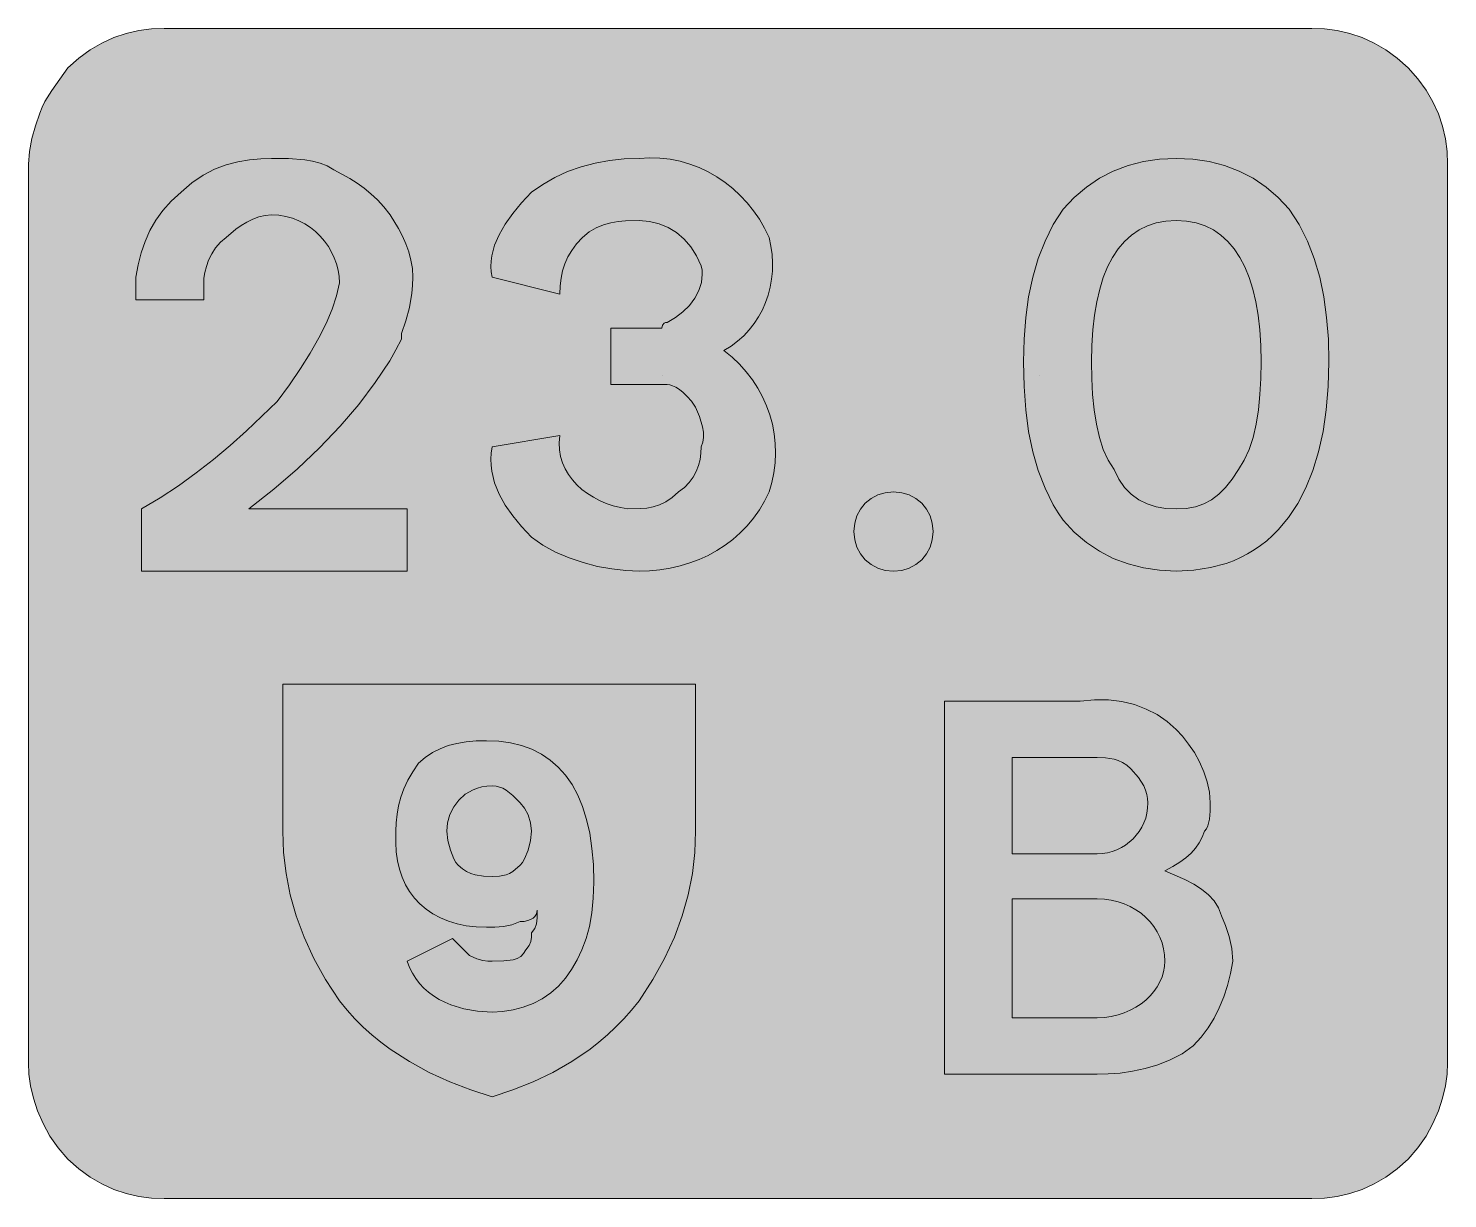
# Model space of a CAD drawing. Header units: metres. Extents: x 133 to 434, y 10 to 258.
import ezdxf

# ---------------------------------------------------------------- set-up
doc = ezdxf.new("R2010")
doc.units = ezdxf.units.M
for name, color, linetype, true_color in [('FILL_BLACK_000000', 7, 'Continuous', 0x000000), ('FILL_BLUE_0000FF', 7, 'Continuous', 0x0000ff), ('FILL_WHITE_FFFFFF', 7, 'Continuous', 0xffffff), ('FILL_YELLOW_FFFF00', 7, 'Continuous', 0xffff00), ('STROKE_WHITE_FFFFFF', 7, 'Continuous', 0xffffff)]:
    doc.layers.add(name, color=color, linetype=linetype, true_color=true_color)

msp = doc.modelspace()

# ---------------------------------------------------------------- hatches: boundary and pattern name
at = {"layer": 'FILL_BLACK_000000', "true_color": 0x000000}
h = msp.add_hatch(color=7, dxfattribs=at)
h.dxf.hatch_style = 1
h.paths.add_polyline_path([(226.35, 61.2), (227.94, 60.51), (229.2, 60.15), (230.23, 60.02), (231.15, 60), (233.63, 60.04), (235.65, 60.3), (236.49, 60.59), (237.23, 61.01), (237.84, 61.61), (238.35, 62.4), (239.04, 63.3), (239.4, 64.2), (239.53, 65.1), (239.55, 66), (240.24, 66.92), (240.6, 67.95), (240.73, 69.21), (240.75, 70.8), (240.69, 70.35), (240.53, 69.92), (240.24, 69.51), (239.85, 69.15), (239.34, 68.84), (238.73, 68.61), (237.99, 68.45), (237.15, 68.4), (235.35, 67.71), (233.55, 67.35), (231.75, 67.22), (229.95, 67.2), (227.76, 67.28), (225.68, 67.53), (223.72, 67.94), (221.89, 68.49), (220.18, 69.2), (218.6, 70.05), (217.16, 71.03), (215.85, 72.15), (214.68, 73.39), (213.66, 74.76), (212.79, 76.24), (212.06, 77.83), (211.49, 79.53), (211.08, 81.33), (210.83, 83.22), (210.75, 85.2), (210.75, 87.6), (210.81, 89.4), (210.99, 91.2), (211.32, 93), (211.8, 94.8), (212.45, 96.6), (213.28, 98.4), (214.31, 100.2), (215.55, 102), (216.96, 103.24), (218.48, 104.27), (220.11, 105.1), (221.85, 105.75), (223.71, 106.23), (225.68, 106.56), (227.76, 106.74), (229.95, 106.8), (232.58, 106.69), (235.06, 106.35), (237.4, 105.78), (239.59, 104.98), (241.62, 103.95), (243.49, 102.69), (245.2, 101.19), (246.75, 99.45), (248.13, 97.47), (249.33, 95.26), (250.36, 92.8), (251.21, 90.09), (251.88, 87.14), (252.36, 83.95), (252.65, 80.5), (252.75, 76.8), (252.64, 73.36), (252.32, 70.24), (251.8, 67.39), (251.1, 64.8), (250.23, 62.43), (249.21, 60.26), (248.04, 58.26), (246.75, 56.4), (245.29, 54.71), (243.64, 53.25), (241.81, 52.01), (239.85, 51), (237.77, 50.21), (235.61, 49.65), (233.4, 49.31), (231.15, 49.2), (228.06, 49.37), (225.13, 49.87), (222.4, 50.72), (221.12, 51.27), (219.9, 51.9), (218.75, 52.62), (217.69, 53.42), (216.7, 54.3), (215.79, 55.27), (214.98, 56.33), (214.27, 57.47), (213.66, 58.69), (213.15, 60), (222.75, 64.8), (226.35, 61.2)])
h.paths.add_polyline_path([(229.01, 96.98), (228.04, 96.73), (227.12, 96.37), (225.48, 95.43), (224.1, 94.2), (223.01, 92.75), (222.21, 91.12), (221.72, 89.39), (221.55, 87.6), (221.76, 85.63), (222.3, 83.55), (223.07, 81.69), (223.5, 80.96), (223.95, 80.4), (224.85, 79.61), (225.75, 79.01), (226.65, 78.59), (227.55, 78.3), (229.35, 78.04), (231.15, 78), (232.76, 78.04), (234.15, 78.3), (234.83, 78.59), (235.54, 79.01), (237.15, 80.4), (237.6, 80.96), (238.03, 81.69), (238.8, 83.55), (239.34, 85.63), (239.55, 87.6), (239.34, 89.38), (238.8, 91.05), (238.03, 92.49), (237.15, 93.6), (235.54, 95.17), (234.15, 96.3), (233.47, 96.69), (232.76, 96.97), (232, 97.14), (231.15, 97.2), (230.05, 97.14), (229.01, 96.98)], flags=16)
at = {"layer": 'FILL_BLUE_0000FF', "true_color": 0x0000ff}
h = msp.add_hatch(color=7, dxfattribs=at)
h.dxf.hatch_style = 1
h.paths.add_polyline_path([(405.15, 258), (407.85, 257.89), (410.53, 257.53), (413.19, 256.92), (415.8, 256.05), (418.36, 254.89), (420.84, 253.44), (423.25, 251.68), (425.55, 249.6), (427.63, 247.3), (429.39, 244.89), (430.84, 242.41), (432, 239.85), (432.87, 237.24), (433.48, 234.58), (433.84, 231.9), (433.95, 229.2), (433.95, 38.4), (433.84, 36.05), (433.48, 33.52), (432.87, 30.89), (432, 28.2), (430.84, 25.51), (429.39, 22.87), (427.63, 20.35), (425.55, 18), (423.25, 15.92), (420.84, 14.16), (418.36, 12.71), (415.8, 11.55), (413.19, 10.68), (410.53, 10.07), (407.85, 9.71), (405.15, 9.6), (161.55, 9.6), (158.85, 9.71), (156.17, 10.07), (153.51, 10.68), (150.9, 11.55), (148.34, 12.71), (145.86, 14.16), (143.45, 15.92), (141.15, 18), (139.07, 20.35), (137.31, 22.87), (135.86, 25.51), (134.7, 28.2), (133.83, 30.89), (133.22, 33.52), (132.86, 36.05), (132.75, 38.4), (132.75, 229.2), (132.96, 231.9), (133.5, 234.6), (134.27, 237.3), (135.15, 240), (135.65, 241.3), (136.26, 242.51), (137.7, 244.8), (141.15, 249.6), (143.45, 251.68), (145.86, 253.44), (148.34, 254.89), (150.9, 256.05), (153.51, 256.92), (156.17, 257.53), (158.85, 257.89), (161.55, 258), (405.15, 258)])
at = {"layer": 'FILL_WHITE_FFFFFF', "true_color": 0xffffff}
h = msp.add_hatch(color=7, dxfattribs=at)
h.dxf.hatch_style = 1
h.paths.add_polyline_path([(155.55, 200.4), (155.55, 205.2), (156.06, 207.84), (156.71, 210.37), (157.53, 212.79), (158.55, 215.1), (159.79, 217.29), (161.29, 219.37), (163.06, 221.34), (165.15, 223.2), (167.45, 225.23), (169.84, 226.86), (172.28, 228.11), (174.75, 229.05), (177.22, 229.7), (179.66, 230.12), (182.05, 230.34), (184.35, 230.4), (187.93, 230.36), (191.4, 230.1), (193.06, 229.81), (194.64, 229.39), (196.15, 228.79), (197.55, 228), (200.94, 226.16), (202.51, 225.17), (204, 224.1), (205.44, 222.91), (206.83, 221.59), (208.2, 220.09), (209.55, 218.4), (211.31, 215.49), (212.12, 213.91), (212.85, 212.25), (213.46, 210.54), (213.94, 208.78), (214.24, 207), (214.35, 205.2), (214.3, 203.45), (214.14, 201.81), (213.6, 198.75), (212.83, 195.92), (211.95, 193.2), (211.95, 192), (210.76, 189.74), (209.43, 187.45), (206.38, 182.83), (202.86, 178.18), (198.9, 173.55), (194.55, 168.97), (189.84, 164.49), (184.83, 160.16), (179.55, 156), (213.15, 156), (213.15, 142.8), (156.75, 142.8), (156.75, 156), (160.74, 158.36), (164.63, 160.91), (168.39, 163.64), (172.05, 166.5), (175.59, 169.48), (179.03, 172.54), (185.55, 178.8), (188.14, 182.34), (190.48, 185.77), (192.57, 189.09), (194.4, 192.3), (195.94, 195.39), (197.19, 198.37), (198.13, 201.24), (198.75, 204), (198.68, 205.35), (198.48, 206.69), (198.14, 208), (197.68, 209.29), (197.1, 210.53), (196.41, 211.72), (195.61, 212.85), (194.7, 213.9), (193.7, 214.87), (192.6, 215.74), (191.41, 216.51), (190.14, 217.16), (188.8, 217.69), (187.38, 218.08), (185.9, 218.32), (184.35, 218.4), (183, 218.29), (181.67, 217.99), (180.36, 217.51), (179.1, 216.9), (177.89, 216.17), (176.76, 215.36), (174.75, 213.6), (173.51, 212.6), (172.48, 211.42), (171.65, 210.14), (171, 208.8), (170.52, 207.46), (170.19, 206.17), (170.01, 205), (169.95, 204), (169.95, 200.4), (155.55, 200.4)])
h = msp.add_hatch(color=7, dxfattribs=at)
h.dxf.hatch_style = 1
h.paths.add_polyline_path([(256.35, 182.4), (256.35, 194.4), (265.95, 194.4), (267.15, 194.4), (267.3, 195), (267.66, 195.41), (267.95, 195.55), (268.35, 195.6), (270.09, 196.61), (271.67, 197.81), (273.05, 199.19), (274.2, 200.7), (275.06, 202.33), (275.61, 204.04), (275.78, 205.8), (275.72, 206.7), (275.55, 207.6), (274.54, 209.74), (273.32, 211.63), (271.9, 213.27), (270.3, 214.65), (268.53, 215.74), (266.61, 216.54), (264.54, 217.03), (262.35, 217.2), (259.46, 217.14), (257.92, 217.01), (256.35, 216.75), (254.78, 216.32), (253.24, 215.68), (251.75, 214.79), (250.35, 213.6), (249.11, 212.25), (248.08, 210.88), (247.25, 209.49), (246.6, 208.05), (246.12, 206.56), (245.79, 204.99), (245.61, 203.35), (245.55, 201.6), (231.15, 205.2), (230.98, 206.32), (230.92, 207.45), (230.97, 208.57), (231.11, 209.7), (231.7, 211.95), (232.65, 214.2), (233.94, 216.45), (235.54, 218.7), (237.42, 220.95), (239.55, 223.2), (241.91, 224.89), (244.46, 226.35), (247.19, 227.59), (250.05, 228.6), (253.03, 229.39), (256.09, 229.95), (259.2, 230.29), (262.35, 230.4), (264.58, 230.53), (266.78, 230.47), (268.94, 230.22), (271.05, 229.8), (273.1, 229.21), (275.09, 228.46), (277.01, 227.55), (278.85, 226.5), (280.61, 225.31), (282.27, 223.98), (283.84, 222.52), (285.3, 220.95), (286.65, 219.26), (287.88, 217.47), (288.98, 215.58), (289.95, 213.6), (290.33, 211.8), (290.57, 210.01), (290.68, 208.23), (290.64, 206.47), (290.48, 204.75), (290.18, 203.05), (289.76, 201.4), (289.2, 199.8), (288.52, 198.25), (287.71, 196.77), (286.78, 195.36), (285.73, 194.02), (284.56, 192.77), (283.27, 191.62), (281.87, 190.56), (280.35, 189.6), (282.08, 188.2), (283.67, 186.69), (285.11, 185.08), (286.41, 183.39), (287.56, 181.63), (288.56, 179.79), (289.4, 177.9), (290.1, 175.95), (290.64, 173.96), (291.03, 171.94), (291.25, 169.89), (291.32, 167.83), (291.22, 165.76), (290.96, 163.69), (290.54, 161.64), (289.95, 159.6), (288.98, 157.63), (287.88, 155.78), (286.65, 154.04), (285.3, 152.42), (283.84, 150.92), (282.27, 149.54), (280.61, 148.28), (278.85, 147.15), (277.01, 146.14), (275.09, 145.27), (273.1, 144.52), (271.05, 143.91), (268.94, 143.42), (266.78, 143.08), (264.58, 142.87), (262.35, 142.8), (259.55, 142.91), (256.59, 143.25), (253.55, 143.81), (250.5, 144.6), (247.5, 145.61), (244.63, 146.85), (241.96, 148.31), (239.55, 150), (237.42, 152.25), (235.54, 154.52), (233.94, 156.81), (232.65, 159.15), (231.7, 161.54), (231.11, 164.01), (230.97, 165.27), (230.92, 166.55), (230.98, 167.86), (231.15, 169.2), (245.55, 171.6), (245.42, 170.05), (245.48, 168.57), (245.71, 167.14), (246.11, 165.79), (246.67, 164.5), (247.36, 163.29), (248.2, 162.15), (249.15, 161.1), (250.22, 160.13), (251.39, 159.25), (252.65, 158.46), (253.99, 157.76), (255.4, 157.17), (256.87, 156.67), (258.39, 156.28), (259.95, 156), (262.65, 156.06), (264, 156.19), (265.35, 156.45), (266.7, 156.88), (268.05, 157.52), (269.4, 158.41), (270.75, 159.6), (271.99, 160.55), (273.02, 161.61), (273.85, 162.74), (274.5, 163.95), (274.98, 165.21), (275.31, 166.52), (275.49, 167.85), (275.55, 169.2), (275.89, 170.15), (276.04, 171.19), (276.01, 172.28), (275.85, 173.4), (275.21, 175.61), (274.35, 177.6), (273.45, 178.84), (272.57, 179.87), (271.71, 180.7), (270.9, 181.35), (270.14, 181.83), (269.46, 182.16), (268.85, 182.34), (268.35, 182.4), (256.35, 182.4)])
h = msp.add_hatch(color=7, dxfattribs=at)
h.dxf.hatch_style = 1
h.paths.add_polyline_path([(344.42, 196.65), (345.03, 201.04), (345.9, 205.2), (347.06, 209.14), (348.51, 212.85), (350.27, 216.34), (352.35, 219.6), (354.71, 222.13), (357.28, 224.32), (360.05, 226.18), (363, 227.7), (366.12, 228.88), (369.39, 229.72), (372.81, 230.23), (376.35, 230.4), (379.89, 230.23), (383.31, 229.72), (386.58, 228.88), (389.7, 227.7), (392.65, 226.18), (395.42, 224.32), (397.99, 222.13), (400.35, 219.6), (402.43, 216.34), (404.19, 212.85), (405.64, 209.14), (406.8, 205.2), (407.67, 201.04), (408.28, 196.65), (408.64, 192.04), (408.75, 187.2), (408.61, 181.96), (408.19, 177.02), (407.51, 172.41), (406.56, 168.11), (405.34, 164.14), (403.88, 160.5), (402.16, 157.18), (400.2, 154.2), (398, 151.56), (396.81, 150.36), (395.57, 149.25), (394.26, 148.23), (392.9, 147.3), (391.49, 146.45), (390.02, 145.69), (388.49, 145.01), (386.92, 144.43), (383.6, 143.53), (380.08, 142.98), (376.35, 142.8), (372.81, 142.97), (369.39, 143.47), (366.12, 144.32), (363, 145.5), (360.05, 147.02), (357.28, 148.87), (354.71, 151.07), (352.35, 153.6), (351.27, 155.2), (350.27, 156.86), (348.51, 160.37), (347.06, 164.13), (345.9, 168.15), (345.03, 172.46), (344.42, 177.06), (344.06, 181.97), (343.95, 187.2), (344.06, 192.04), (344.42, 196.65)])
h.paths.add_polyline_path([(380.44, 156.47), (382.21, 157.08), (383.85, 157.95), (385.37, 159.11), (386.81, 160.56), (388.2, 162.32), (389.55, 164.4), (390.79, 166.36), (391.82, 168.64), (392.65, 171.19), (393.3, 174), (393.78, 177.03), (394.11, 180.26), (394.29, 183.66), (394.35, 187.2), (394.28, 190.7), (394.07, 194), (393.72, 197.1), (393.23, 199.99), (392.59, 202.67), (391.82, 205.13), (390.9, 207.38), (389.85, 209.4), (388.65, 211.2), (387.32, 212.77), (385.84, 214.11), (384.23, 215.21), (382.47, 216.08), (380.57, 216.7), (378.53, 217.07), (376.35, 217.2), (374.17, 217.07), (372.13, 216.7), (370.23, 216.08), (368.48, 215.21), (366.86, 214.11), (365.38, 212.77), (364.05, 211.2), (362.85, 209.4), (361.8, 207.38), (360.88, 205.13), (360.11, 202.67), (359.48, 199.99), (358.98, 197.1), (358.63, 194), (358.42, 190.7), (358.35, 187.2), (358.41, 183.66), (358.59, 180.26), (358.92, 177.03), (359.4, 174), (360.05, 171.19), (360.88, 168.64), (361.91, 166.36), (363.15, 164.4), (364.16, 162.32), (365.38, 160.56), (366.8, 159.11), (368.4, 157.95), (370.17, 157.08), (372.09, 156.47), (374.16, 156.11), (376.35, 156), (378.49, 156.11), (380.44, 156.47)], flags=16)
h = msp.add_hatch(color=7, dxfattribs=at)
h.dxf.hatch_style = 1
h.paths.add_polyline_path([(324.59, 149.46), (324.11, 147.86), (323.36, 146.43), (322.35, 145.2), (321.12, 144.19), (319.69, 143.44), (318.09, 142.96), (316.35, 142.8), (314.61, 142.96), (313.01, 143.44), (311.58, 144.19), (310.35, 145.2), (309.34, 146.43), (308.59, 147.86), (308.11, 149.46), (307.95, 151.2), (308.11, 152.94), (308.59, 154.54), (309.34, 155.97), (310.35, 157.2), (311.58, 158.21), (313.01, 158.96), (314.61, 159.44), (316.35, 159.6), (318.09, 159.44), (319.69, 158.96), (321.12, 158.21), (322.35, 157.2), (323.36, 155.97), (324.11, 154.54), (324.59, 152.94), (324.75, 151.2), (324.59, 149.46)])
h = msp.add_hatch(color=7, dxfattribs=at)
h.dxf.hatch_style = 1
h.paths.add_polyline_path([(381.75, 75.3), (383.21, 74.11), (384.41, 72.79), (385.34, 71.29), (385.95, 69.6), (386.83, 67.59), (387.6, 65.25), (388.14, 62.68), (388.35, 60), (387.84, 57.36), (387.21, 54.82), (386.43, 52.41), (385.5, 50.1), (384.4, 47.91), (383.12, 45.82), (381.64, 43.86), (379.95, 42), (377.6, 40.36), (375.08, 39.04), (372.44, 37.99), (369.75, 37.2), (367.06, 36.63), (364.43, 36.26), (361.9, 36.06), (359.55, 36), (327.15, 36), (327.15, 115.2), (355.95, 115.2), (359.04, 115.48), (362.01, 115.44), (364.83, 115.09), (367.5, 114.45), (370, 113.52), (372.32, 112.33), (374.44, 110.89), (376.35, 109.2), (377.69, 107.74), (378.99, 106.09), (380.21, 104.26), (381.3, 102.3), (382.22, 100.22), (382.93, 98.06), (383.39, 95.85), (383.55, 93.6), (383.53, 91.82), (383.4, 90.15), (383.04, 88.71), (382.75, 88.1), (382.35, 87.6), (381.84, 86.3), (381.21, 85.11), (380.43, 83.99), (379.5, 82.95), (378.4, 81.96), (377.12, 81.02), (375.64, 80.1), (373.95, 79.2), (378.19, 77.36), (380.07, 76.37), (381.75, 75.3)])
h.paths.add_polyline_path([(361.74, 83.02), (362.77, 83.28), (363.77, 83.64), (364.71, 84.1), (365.6, 84.64), (367.2, 85.95), (368.51, 87.55), (369.05, 88.44), (369.51, 89.38), (369.87, 90.38), (370.13, 91.41), (370.29, 92.49), (370.35, 93.6), (370.29, 94.5), (370.13, 95.4), (369.84, 96.3), (369.45, 97.2), (368.33, 99), (366.75, 100.8), (365.85, 101.59), (364.95, 102.19), (364.05, 102.61), (363.15, 102.9), (361.35, 103.16), (359.55, 103.2), (341.55, 103.2), (341.55, 82.8), (359.55, 82.8), (360.66, 82.86), (361.74, 83.02)], flags=16)
h.paths.add_polyline_path([(362.58, 48.27), (364, 48.59), (365.34, 49.03), (366.61, 49.57), (367.8, 50.21), (368.9, 50.94), (369.9, 51.75), (370.81, 52.63), (371.61, 53.57), (372.3, 54.56), (372.88, 55.59), (373.34, 56.66), (373.68, 57.76), (373.88, 58.88), (373.95, 60), (373.88, 61.33), (373.68, 62.63), (373.34, 63.89), (372.88, 65.1), (372.3, 66.25), (371.61, 67.34), (370.81, 68.36), (369.9, 69.3), (368.9, 70.16), (367.8, 70.92), (366.61, 71.59), (365.34, 72.15), (364, 72.6), (362.58, 72.93), (361.1, 73.13), (359.55, 73.2), (341.55, 73.2), (341.55, 48), (359.55, 48), (361.1, 48.07), (362.58, 48.27)], flags=16)
at = {"layer": 'FILL_YELLOW_FFFF00', "true_color": 0xffff00}
h = msp.add_hatch(color=7, dxfattribs=at)
h.dxf.hatch_style = 1
h.paths.add_polyline_path([(226.66, 32.67), (222.21, 34.39), (217.84, 36.39), (213.6, 38.7), (209.53, 41.35), (207.57, 42.81), (205.67, 44.36), (203.83, 46.02), (202.06, 47.77), (200.37, 49.63), (198.75, 51.6), (195.82, 56.1), (193.33, 60.6), (191.26, 65.1), (189.6, 69.6), (188.33, 74.1), (187.44, 78.6), (186.92, 83.1), (186.75, 87.6), (186.75, 118.8), (274.35, 118.8), (274.35, 87.6), (274.18, 83.1), (273.66, 78.6), (272.77, 74.1), (271.5, 69.6), (269.84, 65.1), (267.77, 60.6), (265.28, 56.1), (262.35, 51.6), (260.75, 49.63), (259.09, 47.77), (257.38, 46.02), (255.62, 44.36), (253.81, 42.81), (251.95, 41.35), (248.1, 38.7), (244.08, 36.39), (239.91, 34.39), (235.59, 32.67), (231.15, 31.2), (226.66, 32.67)])

# ---------------------------------------------------------------- linework, layer by layer
at = {"layer": 'FILL_BLACK_000000', "lineweight": 0, "true_color": 0x000000}
for points in [[(226.35, 61.2), (227.94, 60.51), (229.2, 60.15), (230.23, 60.02), (231.15, 60), (233.63, 60.04), (235.65, 60.3), (236.49, 60.59), (237.23, 61.01), (237.84, 61.61), (238.35, 62.4), (239.04, 63.3), (239.4, 64.2), (239.53, 65.1), (239.55, 66), (240.24, 66.92), (240.6, 67.95), (240.73, 69.21), (240.75, 70.8), (240.69, 70.35), (240.53, 69.92), (240.24, 69.51), (239.85, 69.15), (239.34, 68.84), (238.73, 68.61), (237.99, 68.45), (237.15, 68.4), (235.35, 67.71), (233.55, 67.35), (231.75, 67.22), (229.95, 67.2), (227.76, 67.28), (225.68, 67.53), (223.72, 67.94), (221.89, 68.49), (220.18, 69.2), (218.6, 70.05), (217.16, 71.03), (215.85, 72.15), (214.68, 73.39), (213.66, 74.76), (212.79, 76.24), (212.06, 77.83), (211.49, 79.53), (211.08, 81.33), (210.83, 83.22), (210.75, 85.2), (210.75, 87.6), (210.81, 89.4), (210.99, 91.2), (211.32, 93), (211.8, 94.8), (212.45, 96.6), (213.28, 98.4), (214.31, 100.2), (215.55, 102), (216.96, 103.24), (218.48, 104.27), (220.11, 105.1), (221.85, 105.75), (223.71, 106.23), (225.68, 106.56), (227.76, 106.74), (229.95, 106.8), (232.58, 106.69), (235.06, 106.35), (237.4, 105.78), (239.59, 104.98), (241.62, 103.95), (243.49, 102.69), (245.2, 101.19), (246.75, 99.45), (248.13, 97.47), (249.33, 95.26), (250.36, 92.8), (251.21, 90.09), (251.88, 87.14), (252.36, 83.95), (252.65, 80.5), (252.75, 76.8), (252.64, 73.36), (252.32, 70.24), (251.8, 67.39), (251.1, 64.8), (250.23, 62.43), (249.21, 60.26), (248.04, 58.26), (246.75, 56.4), (245.29, 54.71), (243.64, 53.25), (241.81, 52.01), (239.85, 51), (237.77, 50.21), (235.61, 49.65), (233.4, 49.31), (231.15, 49.2), (228.06, 49.37), (225.13, 49.87), (222.4, 50.72), (221.12, 51.27), (219.9, 51.9), (218.75, 52.62), (217.69, 53.42), (216.7, 54.3), (215.79, 55.27), (214.98, 56.33), (214.27, 57.47), (213.66, 58.69), (213.15, 60), (222.75, 64.8)], [(229.01, 96.98), (228.04, 96.73), (227.12, 96.37), (225.48, 95.43), (224.1, 94.2), (223.01, 92.75), (222.21, 91.12), (221.72, 89.39), (221.55, 87.6), (221.76, 85.63), (222.3, 83.55), (223.07, 81.69), (223.5, 80.96), (223.95, 80.4), (224.85, 79.61), (225.75, 79.01), (226.65, 78.59), (227.55, 78.3), (229.35, 78.04), (231.15, 78), (232.76, 78.04), (234.15, 78.3), (234.83, 78.59), (235.54, 79.01), (237.15, 80.4), (237.6, 80.96), (238.03, 81.69), (238.8, 83.55), (239.34, 85.63), (239.55, 87.6), (239.34, 89.38), (238.8, 91.05), (238.03, 92.49), (237.15, 93.6), (235.54, 95.17), (234.15, 96.3), (233.47, 96.69), (232.76, 96.97), (232, 97.14), (231.15, 97.2), (230.05, 97.14)]]:
    msp.add_lwpolyline(points, close=True, dxfattribs=at)
at = {"layer": 'FILL_BLUE_0000FF', "lineweight": 0, "true_color": 0x0000ff}
msp.add_lwpolyline([(405.15, 258), (407.85, 257.89), (410.53, 257.53), (413.19, 256.92), (415.8, 256.05), (418.36, 254.89), (420.84, 253.44), (423.25, 251.68), (425.55, 249.6), (427.63, 247.3), (429.39, 244.89), (430.84, 242.41), (432, 239.85), (432.87, 237.24), (433.48, 234.58), (433.84, 231.9), (433.95, 229.2), (433.95, 38.4), (433.84, 36.05), (433.48, 33.52), (432.87, 30.89), (432, 28.2), (430.84, 25.51), (429.39, 22.87), (427.63, 20.35), (425.55, 18), (423.25, 15.92), (420.84, 14.16), (418.36, 12.71), (415.8, 11.55), (413.19, 10.68), (410.53, 10.07), (407.85, 9.71), (405.15, 9.6), (161.55, 9.6), (158.85, 9.71), (156.17, 10.07), (153.51, 10.68), (150.9, 11.55), (148.34, 12.71), (145.86, 14.16), (143.45, 15.92), (141.15, 18), (139.07, 20.35), (137.31, 22.87), (135.86, 25.51), (134.7, 28.2), (133.83, 30.89), (133.22, 33.52), (132.86, 36.05), (132.75, 38.4), (132.75, 229.2), (132.96, 231.9), (133.5, 234.6), (134.27, 237.3), (135.15, 240), (135.65, 241.3), (136.26, 242.51), (137.7, 244.8), (141.15, 249.6), (143.45, 251.68), (145.86, 253.44), (148.34, 254.89), (150.9, 256.05), (153.51, 256.92), (156.17, 257.53), (158.85, 257.89), (161.55, 258)], close=True, dxfattribs=at)
at = {"layer": 'FILL_WHITE_FFFFFF', "lineweight": 0, "true_color": 0xffffff}
for points in [[(155.55, 200.4), (155.55, 205.2), (156.06, 207.84), (156.71, 210.37), (157.53, 212.79), (158.55, 215.1), (159.79, 217.29), (161.29, 219.37), (163.06, 221.34), (165.15, 223.2), (167.45, 225.23), (169.84, 226.86), (172.28, 228.11), (174.75, 229.05), (177.22, 229.7), (179.66, 230.12), (182.05, 230.34), (184.35, 230.4), (187.93, 230.36), (191.4, 230.1), (193.06, 229.81), (194.64, 229.39), (196.15, 228.79), (197.55, 228), (200.94, 226.16), (202.51, 225.17), (204, 224.1), (205.44, 222.91), (206.83, 221.59), (208.2, 220.09), (209.55, 218.4), (211.31, 215.49), (212.12, 213.91), (212.85, 212.25), (213.46, 210.54), (213.94, 208.78), (214.24, 207), (214.35, 205.2), (214.3, 203.45), (214.14, 201.81), (213.6, 198.75), (212.83, 195.92), (211.95, 193.2), (211.95, 192), (210.76, 189.74), (209.43, 187.45), (206.38, 182.83), (202.86, 178.18), (198.9, 173.55), (194.55, 168.97), (189.84, 164.49), (184.83, 160.16), (179.55, 156), (213.15, 156), (213.15, 142.8), (156.75, 142.8), (156.75, 156), (160.74, 158.36), (164.63, 160.91), (168.39, 163.64), (172.05, 166.5), (175.59, 169.48), (179.03, 172.54), (185.55, 178.8), (188.14, 182.34), (190.48, 185.77), (192.57, 189.09), (194.4, 192.3), (195.94, 195.39), (197.19, 198.37), (198.13, 201.24), (198.75, 204), (198.68, 205.35), (198.48, 206.69), (198.14, 208), (197.68, 209.29), (197.1, 210.53), (196.41, 211.72), (195.61, 212.85), (194.7, 213.9), (193.7, 214.87), (192.6, 215.74), (191.41, 216.51), (190.14, 217.16), (188.8, 217.69), (187.38, 218.08), (185.9, 218.32), (184.35, 218.4), (183, 218.29), (181.67, 217.99), (180.36, 217.51), (179.1, 216.9), (177.89, 216.17), (176.76, 215.36), (174.75, 213.6), (173.51, 212.6), (172.48, 211.42), (171.65, 210.14), (171, 208.8), (170.52, 207.46), (170.19, 206.17), (170.01, 205), (169.95, 204), (169.95, 200.4)], [(256.35, 182.4), (256.35, 194.4), (265.95, 194.4), (267.15, 194.4), (267.3, 195), (267.66, 195.41), (267.95, 195.55), (268.35, 195.6), (270.09, 196.61), (271.67, 197.81), (273.05, 199.19), (274.2, 200.7), (275.06, 202.33), (275.61, 204.04), (275.78, 205.8), (275.72, 206.7), (275.55, 207.6), (274.54, 209.74), (273.32, 211.63), (271.9, 213.27), (270.3, 214.65), (268.53, 215.74), (266.61, 216.54), (264.54, 217.03), (262.35, 217.2), (259.46, 217.14), (257.92, 217.01), (256.35, 216.75), (254.78, 216.32), (253.24, 215.68), (251.75, 214.79), (250.35, 213.6), (249.11, 212.25), (248.08, 210.88), (247.25, 209.49), (246.6, 208.05), (246.12, 206.56), (245.79, 204.99), (245.61, 203.35), (245.55, 201.6), (231.15, 205.2), (230.98, 206.32), (230.92, 207.45), (230.97, 208.57), (231.11, 209.7), (231.7, 211.95), (232.65, 214.2), (233.94, 216.45), (235.54, 218.7), (237.42, 220.95), (239.55, 223.2), (241.91, 224.89), (244.46, 226.35), (247.19, 227.59), (250.05, 228.6), (253.03, 229.39), (256.09, 229.95), (259.2, 230.29), (262.35, 230.4), (264.58, 230.53), (266.78, 230.47), (268.94, 230.22), (271.05, 229.8), (273.1, 229.21), (275.09, 228.46), (277.01, 227.55), (278.85, 226.5), (280.61, 225.31), (282.27, 223.98), (283.84, 222.52), (285.3, 220.95), (286.65, 219.26), (287.88, 217.47), (288.98, 215.58), (289.95, 213.6), (290.33, 211.8), (290.57, 210.01), (290.68, 208.23), (290.64, 206.47), (290.48, 204.75), (290.18, 203.05), (289.76, 201.4), (289.2, 199.8), (288.52, 198.25), (287.71, 196.77), (286.78, 195.36), (285.73, 194.02), (284.56, 192.77), (283.27, 191.62), (281.87, 190.56), (280.35, 189.6), (282.08, 188.2), (283.67, 186.69), (285.11, 185.08), (286.41, 183.39), (287.56, 181.63), (288.56, 179.79), (289.4, 177.9), (290.1, 175.95), (290.64, 173.96), (291.03, 171.94), (291.25, 169.89), (291.32, 167.83), (291.22, 165.76), (290.96, 163.69), (290.54, 161.64), (289.95, 159.6), (288.98, 157.63), (287.88, 155.78), (286.65, 154.04), (285.3, 152.42), (283.84, 150.92), (282.27, 149.54), (280.61, 148.28), (278.85, 147.15), (277.01, 146.14), (275.09, 145.27), (273.1, 144.52), (271.05, 143.91), (268.94, 143.42), (266.78, 143.08), (264.58, 142.87), (262.35, 142.8), (259.55, 142.91), (256.59, 143.25), (253.55, 143.81), (250.5, 144.6), (247.5, 145.61), (244.63, 146.85), (241.96, 148.31), (239.55, 150), (237.42, 152.25), (235.54, 154.52), (233.94, 156.81), (232.65, 159.15), (231.7, 161.54), (231.11, 164.01), (230.97, 165.27), (230.92, 166.55), (230.98, 167.86), (231.15, 169.2), (245.55, 171.6), (245.42, 170.05), (245.48, 168.57), (245.71, 167.14), (246.11, 165.79), (246.67, 164.5), (247.36, 163.29), (248.2, 162.15), (249.15, 161.1), (250.22, 160.13), (251.39, 159.25), (252.65, 158.46), (253.99, 157.76), (255.4, 157.17), (256.87, 156.67), (258.39, 156.28), (259.95, 156), (262.65, 156.06), (264, 156.19), (265.35, 156.45), (266.7, 156.88), (268.05, 157.52), (269.4, 158.41), (270.75, 159.6), (271.99, 160.55), (273.02, 161.61), (273.85, 162.74), (274.5, 163.95), (274.98, 165.21), (275.31, 166.52), (275.49, 167.85), (275.55, 169.2), (275.89, 170.15), (276.04, 171.19), (276.01, 172.28), (275.85, 173.4), (275.21, 175.61), (274.35, 177.6), (273.45, 178.84), (272.57, 179.87), (271.71, 180.7), (270.9, 181.35), (270.14, 181.83), (269.46, 182.16), (268.85, 182.34), (268.35, 182.4)], [(344.42, 196.65), (345.03, 201.04), (345.9, 205.2), (347.06, 209.14), (348.51, 212.85), (350.27, 216.34), (352.35, 219.6), (354.71, 222.13), (357.28, 224.32), (360.05, 226.18), (363, 227.7), (366.12, 228.88), (369.39, 229.72), (372.81, 230.23), (376.35, 230.4), (379.89, 230.23), (383.31, 229.72), (386.58, 228.88), (389.7, 227.7), (392.65, 226.18), (395.42, 224.32), (397.99, 222.13), (400.35, 219.6), (402.43, 216.34), (404.19, 212.85), (405.64, 209.14), (406.8, 205.2), (407.67, 201.04), (408.28, 196.65), (408.64, 192.04), (408.75, 187.2), (408.61, 181.96), (408.19, 177.02), (407.51, 172.41), (406.56, 168.11), (405.34, 164.14), (403.88, 160.5), (402.16, 157.18), (400.2, 154.2), (398, 151.56), (396.81, 150.36), (395.57, 149.25), (394.26, 148.23), (392.9, 147.3), (391.49, 146.45), (390.02, 145.69), (388.49, 145.01), (386.92, 144.43), (383.6, 143.53), (380.08, 142.98), (376.35, 142.8), (372.81, 142.97), (369.39, 143.47), (366.12, 144.32), (363, 145.5), (360.05, 147.02), (357.28, 148.87), (354.71, 151.07), (352.35, 153.6), (351.27, 155.2), (350.27, 156.86), (348.51, 160.37), (347.06, 164.13), (345.9, 168.15), (345.03, 172.46), (344.42, 177.06), (344.06, 181.97), (343.95, 187.2), (344.06, 192.04)], [(380.44, 156.47), (382.21, 157.08), (383.85, 157.95), (385.37, 159.11), (386.81, 160.56), (388.2, 162.32), (389.55, 164.4), (390.79, 166.36), (391.82, 168.64), (392.65, 171.19), (393.3, 174), (393.78, 177.03), (394.11, 180.26), (394.29, 183.66), (394.35, 187.2), (394.28, 190.7), (394.07, 194), (393.72, 197.1), (393.23, 199.99), (392.59, 202.67), (391.82, 205.13), (390.9, 207.38), (389.85, 209.4), (388.65, 211.2), (387.32, 212.77), (385.84, 214.11), (384.23, 215.21), (382.47, 216.08), (380.57, 216.7), (378.53, 217.07), (376.35, 217.2), (374.17, 217.07), (372.13, 216.7), (370.23, 216.08), (368.48, 215.21), (366.86, 214.11), (365.38, 212.77), (364.05, 211.2), (362.85, 209.4), (361.8, 207.38), (360.88, 205.13), (360.11, 202.67), (359.48, 199.99), (358.98, 197.1), (358.63, 194), (358.42, 190.7), (358.35, 187.2), (358.41, 183.66), (358.59, 180.26), (358.92, 177.03), (359.4, 174), (360.05, 171.19), (360.88, 168.64), (361.91, 166.36), (363.15, 164.4), (364.16, 162.32), (365.38, 160.56), (366.8, 159.11), (368.4, 157.95), (370.17, 157.08), (372.09, 156.47), (374.16, 156.11), (376.35, 156), (378.49, 156.11)], [(324.59, 149.46), (324.11, 147.86), (323.36, 146.43), (322.35, 145.2), (321.12, 144.19), (319.69, 143.44), (318.09, 142.96), (316.35, 142.8), (314.61, 142.96), (313.01, 143.44), (311.58, 144.19), (310.35, 145.2), (309.34, 146.43), (308.59, 147.86), (308.11, 149.46), (307.95, 151.2), (308.11, 152.94), (308.59, 154.54), (309.34, 155.97), (310.35, 157.2), (311.58, 158.21), (313.01, 158.96), (314.61, 159.44), (316.35, 159.6), (318.09, 159.44), (319.69, 158.96), (321.12, 158.21), (322.35, 157.2), (323.36, 155.97), (324.11, 154.54), (324.59, 152.94), (324.75, 151.2)], [(381.75, 75.3), (383.21, 74.11), (384.41, 72.79), (385.34, 71.29), (385.95, 69.6), (386.83, 67.59), (387.6, 65.25), (388.14, 62.68), (388.35, 60), (387.84, 57.36), (387.21, 54.82), (386.43, 52.41), (385.5, 50.1), (384.4, 47.91), (383.12, 45.82), (381.64, 43.86), (379.95, 42), (377.6, 40.36), (375.08, 39.04), (372.44, 37.99), (369.75, 37.2), (367.06, 36.63), (364.43, 36.26), (361.9, 36.06), (359.55, 36), (327.15, 36), (327.15, 115.2), (355.95, 115.2), (359.04, 115.48), (362.01, 115.44), (364.83, 115.09), (367.5, 114.45), (370, 113.52), (372.32, 112.33), (374.44, 110.89), (376.35, 109.2), (377.69, 107.74), (378.99, 106.09), (380.21, 104.26), (381.3, 102.3), (382.22, 100.22), (382.93, 98.06), (383.39, 95.85), (383.55, 93.6), (383.53, 91.82), (383.4, 90.15), (383.04, 88.71), (382.75, 88.1), (382.35, 87.6), (381.84, 86.3), (381.21, 85.11), (380.43, 83.99), (379.5, 82.95), (378.4, 81.96), (377.12, 81.02), (375.64, 80.1), (373.95, 79.2), (378.19, 77.36), (380.07, 76.37)], [(361.74, 83.02), (362.77, 83.28), (363.77, 83.64), (364.71, 84.1), (365.6, 84.64), (367.2, 85.95), (368.51, 87.55), (369.05, 88.44), (369.51, 89.38), (369.87, 90.38), (370.13, 91.41), (370.29, 92.49), (370.35, 93.6), (370.29, 94.5), (370.13, 95.4), (369.84, 96.3), (369.45, 97.2), (368.33, 99), (366.75, 100.8), (365.85, 101.59), (364.95, 102.19), (364.05, 102.61), (363.15, 102.9), (361.35, 103.16), (359.55, 103.2), (341.55, 103.2), (341.55, 82.8), (359.55, 82.8), (360.66, 82.86)], [(362.58, 48.27), (364, 48.59), (365.34, 49.03), (366.61, 49.57), (367.8, 50.21), (368.9, 50.94), (369.9, 51.75), (370.81, 52.63), (371.61, 53.57), (372.3, 54.56), (372.88, 55.59), (373.34, 56.66), (373.68, 57.76), (373.88, 58.88), (373.95, 60), (373.88, 61.33), (373.68, 62.63), (373.34, 63.89), (372.88, 65.1), (372.3, 66.25), (371.61, 67.34), (370.81, 68.36), (369.9, 69.3), (368.9, 70.16), (367.8, 70.92), (366.61, 71.59), (365.34, 72.15), (364, 72.6), (362.58, 72.93), (361.1, 73.13), (359.55, 73.2), (341.55, 73.2), (341.55, 48), (359.55, 48), (361.1, 48.07)]]:
    msp.add_lwpolyline(points, close=True, dxfattribs=at)
at = {"layer": 'FILL_YELLOW_FFFF00', "lineweight": 0, "true_color": 0xffff00}
msp.add_lwpolyline([(226.66, 32.67), (222.21, 34.39), (217.84, 36.39), (213.6, 38.7), (209.53, 41.35), (207.57, 42.81), (205.67, 44.36), (203.83, 46.02), (202.06, 47.77), (200.37, 49.63), (198.75, 51.6), (195.82, 56.1), (193.33, 60.6), (191.26, 65.1), (189.6, 69.6), (188.33, 74.1), (187.44, 78.6), (186.92, 83.1), (186.75, 87.6), (186.75, 118.8), (274.35, 118.8), (274.35, 87.6), (274.18, 83.1), (273.66, 78.6), (272.77, 74.1), (271.5, 69.6), (269.84, 65.1), (267.77, 60.6), (265.28, 56.1), (262.35, 51.6), (260.75, 49.63), (259.09, 47.77), (257.38, 46.02), (255.62, 44.36), (253.81, 42.81), (251.95, 41.35), (248.1, 38.7), (244.08, 36.39), (239.91, 34.39), (235.59, 32.67), (231.15, 31.2)], close=True, dxfattribs=at)
at = {"layer": 'STROKE_WHITE_FFFFFF', "lineweight": 0, "true_color": 0xffffff}
for points in [[(343.95, 187.2), (343.95, 187.2)], [(267.35, 184.24), (267.35, 184.24)], [(347.35, 184.24), (347.35, 184.24)], [(347.35, 184.24), (347.35, 184.24)], [(347.35, 184.24), (347.35, 184.24)], [(347.35, 184.24), (347.35, 184.24)], [(347.35, 184.24), (347.35, 184.24)]]:
    msp.add_lwpolyline(points, dxfattribs=at)

doc.saveas('drawing.dxf')
